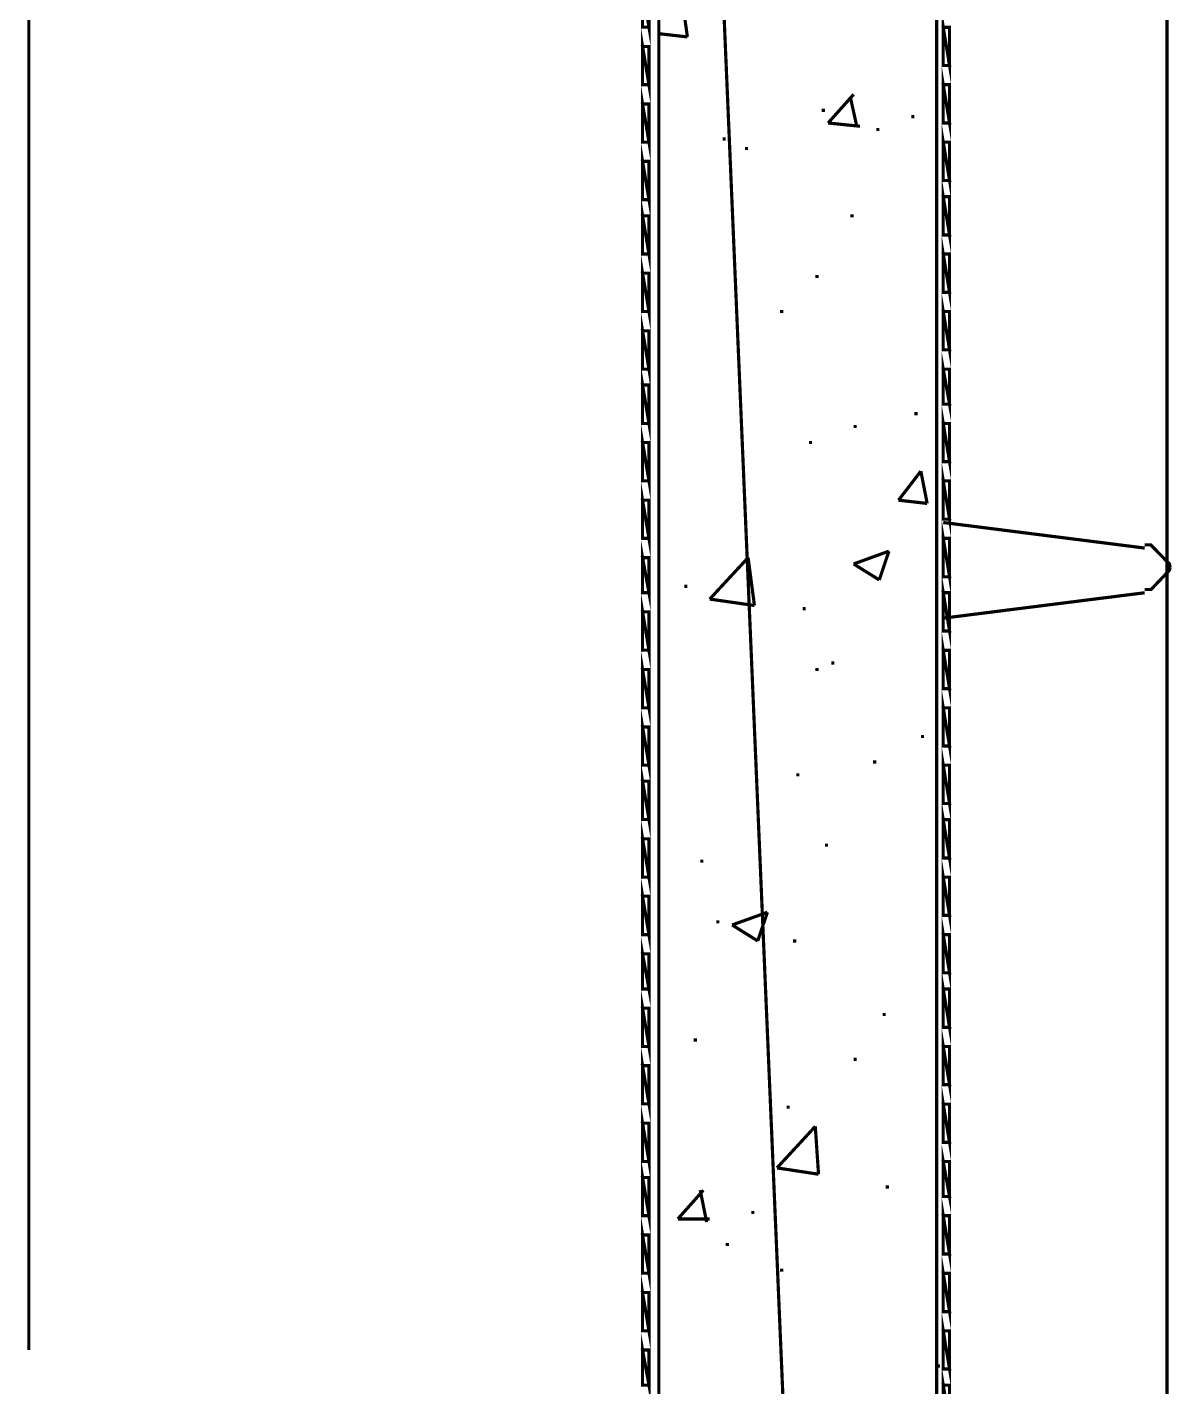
# Model space of a CAD drawing. Header units: metres. Extents: x -593 to 248, y 430 to 1024.
# Drawn here: x -518.93 to -503.75, y 916.09 to 934.13 of the extents above; entities that cross this region are included whole.
import ezdxf

# ---------------------------------------------------------------- set-up
doc = ezdxf.new("R2010")
doc.units = ezdxf.units.M
doc.header["$MEASUREMENT"] = 0
for name, color, linetype in [('C00-00-00-BLACK', 7, 'Continuous'), ('C00-7E-FF', 150, 'Continuous'), ('C00-FF-00', 3, 'Continuous'), ('C93-95-97', 253, 'Continuous'), ('CFF-00-00', 1, 'Continuous')]:
    doc.layers.add(name, color=color, linetype=linetype)

msp = doc.modelspace()

# ---------------------------------------------------------------- linework, layer by layer
at = {"layer": 'C00-00-00-BLACK', "const_width": 0.0423}
for points in [[(-506.871, 868.083), (-506.871, 967.316)], [(-510.558, 958.754), (-510.558, 868.083), (-506.871, 868.083)], [(-510.178, 933.996), (-510.262, 934.591)], [(-510.558, 934.039), (-510.178, 933.996)], [(-508.312, 932.854), (-507.973, 933.234)], [(-507.932, 932.811), (-508.016, 933.193)], [(-508.396, 933.023), (-508.355, 933.023)], [(-507.208, 932.938), (-507.167, 932.938)], [(-508.312, 932.854), (-507.889, 932.811)], [(-507.674, 932.768), (-507.633, 932.768)], [(-509.712, 932.642), (-509.669, 932.642)], [(-509.416, 932.515), (-509.373, 932.515)], [(-508.016, 931.623), (-507.973, 931.623)], [(-508.482, 930.818), (-508.439, 930.818)], [(-508.948, 930.354), (-508.905, 930.354)], [(-507.167, 928.997), (-507.125, 928.997)], [(-507.973, 928.827), (-507.932, 928.827)], [(-508.566, 928.615), (-508.524, 928.615)], [(-507.378, 927.85), (-507.082, 928.235)], [(-506.998, 927.807), (-507.082, 928.235)], [(-507.378, 927.85), (-506.998, 927.807)], [(-506.785, 927.554), (-504.113, 927.215)], [(-507.973, 927.004), (-507.505, 927.174)], [(-507.633, 926.792), (-507.505, 927.174)], [(-503.775, 926.961), (-503.785, 927.004), (-504.032, 927.257), (-504.113, 927.257)], [(-509.882, 926.538), (-509.373, 927.088)], [(-509.289, 926.453), (-509.373, 927.088)], [(-507.973, 927.004), (-507.633, 926.792)], [(-504.113, 926.665), (-504.029, 926.665), (-503.785, 926.92), (-503.775, 926.961)], [(-510.219, 926.707), (-510.178, 926.707)], [(-506.785, 926.285), (-504.113, 926.622)], [(-509.882, 926.538), (-509.289, 926.453)], [(-508.651, 926.412), (-508.609, 926.412)], [(-508.27, 925.689), (-508.228, 925.689)], [(-508.482, 925.604), (-508.439, 925.604)], [(-507.082, 924.715), (-507.04, 924.715)], [(-508.735, 924.207), (-508.694, 924.207)], [(-507.717, 924.376), (-507.674, 924.376)], [(-508.355, 923.274), (-508.312, 923.274)], [(-510.008, 923.062), (-509.966, 923.062)], [(-509.796, 922.256), (-509.754, 922.256)], [(-509.585, 922.215), (-509.117, 922.383)], [(-509.246, 922.003), (-509.117, 922.383)], [(-509.585, 922.215), (-509.246, 922.003)], [(-508.778, 922.003), (-508.735, 922.003)], [(-507.59, 921.027), (-507.547, 921.027)], [(-510.093, 920.688), (-510.05, 920.688)], [(-507.973, 920.433), (-507.932, 920.433)], [(-508.862, 919.797), (-508.821, 919.797)], [(-508.99, 918.992), (-508.482, 919.542)], [(-508.439, 918.908), (-508.482, 919.542)], [(-508.99, 918.992), (-508.439, 918.908)], [(-510.305, 918.315), (-509.966, 918.696)], [(-509.923, 918.273), (-510.008, 918.696)], [(-507.547, 918.739), (-507.505, 918.739)], [(-510.305, 918.315), (-509.882, 918.315)], [(-510.262, 918.315), (-510.219, 918.315)], [(-509.331, 918.4), (-509.289, 918.4)], [(-509.669, 917.976), (-509.627, 917.976)], [(-508.948, 917.635), (-508.905, 917.635)], [(-506.871, 916.364), (-506.828, 916.364)]]:
    msp.add_lwpolyline(points, dxfattribs=at)
at = {"layer": 'C00-7E-FF', "const_width": 0.0423}
msp.add_lwpolyline([(-518.914, 957.82), (-518.914, 916.576)], dxfattribs=at)
at = {"layer": 'C00-FF-00', "const_width": 0.0423}
for points in [[(-510.773, 934.634), (-510.688, 934.126), (-510.773, 934.126), (-510.773, 934.634)], [(-510.688, 934.634), (-510.773, 934.634), (-510.688, 934.126), (-510.688, 934.634)], [(-506.785, 934.124), (-506.701, 933.616), (-506.785, 933.616), (-506.785, 934.124)], [(-510.773, 933.869), (-510.688, 933.362), (-510.773, 933.362), (-510.773, 933.869)], [(-506.701, 934.124), (-506.785, 934.124), (-506.701, 933.616), (-506.701, 934.124)], [(-510.688, 933.869), (-510.773, 933.869), (-510.688, 933.362), (-510.688, 933.869)], [(-506.785, 933.362), (-506.701, 932.854), (-506.785, 932.854), (-506.785, 933.362)], [(-510.773, 933.107), (-510.688, 932.6), (-510.773, 932.6), (-510.773, 933.107)], [(-506.701, 933.362), (-506.785, 933.362), (-506.701, 932.854), (-506.701, 933.362)], [(-510.688, 933.107), (-510.773, 933.107), (-510.688, 932.6), (-510.688, 933.107)], [(-506.785, 932.6), (-506.701, 932.092), (-506.785, 932.092), (-506.785, 932.6)], [(-510.773, 932.345), (-510.688, 931.838), (-510.773, 931.838), (-510.773, 932.345)], [(-506.701, 932.6), (-506.785, 932.6), (-506.701, 932.092), (-506.701, 932.6)], [(-510.688, 932.345), (-510.773, 932.345), (-510.688, 931.838), (-510.688, 932.345)], [(-506.785, 931.877), (-506.701, 931.369), (-506.785, 931.369), (-506.785, 931.877)], [(-510.773, 931.623), (-510.688, 931.115), (-510.773, 931.115), (-510.773, 931.623)], [(-506.701, 931.877), (-506.785, 931.877), (-506.701, 931.369), (-506.701, 931.877)], [(-510.688, 931.623), (-510.773, 931.623), (-510.688, 931.115), (-510.688, 931.623)], [(-506.785, 931.115), (-506.701, 930.607), (-506.785, 930.607), (-506.785, 931.115)], [(-510.773, 930.861), (-510.688, 930.354), (-510.773, 930.354), (-510.773, 930.861)], [(-506.701, 931.115), (-506.785, 931.115), (-506.701, 930.607), (-506.701, 931.115)], [(-510.688, 930.861), (-510.773, 930.861), (-510.688, 930.354), (-510.688, 930.861)], [(-506.785, 930.354), (-506.701, 929.845), (-506.785, 929.845), (-506.785, 930.354)], [(-506.701, 930.354), (-506.785, 930.354), (-506.701, 929.845), (-506.701, 930.354)], [(-510.773, 930.096), (-510.688, 929.589), (-510.773, 929.589), (-510.773, 930.096)], [(-510.688, 930.096), (-510.773, 930.096), (-510.688, 929.589), (-510.688, 930.096)], [(-506.785, 929.589), (-506.701, 929.123), (-506.785, 929.123), (-506.785, 929.589)], [(-510.773, 929.377), (-510.688, 928.868), (-510.773, 928.868), (-510.773, 929.377)], [(-506.701, 929.589), (-506.785, 929.589), (-506.701, 929.123), (-506.701, 929.589)], [(-510.688, 929.377), (-510.773, 929.377), (-510.688, 928.868), (-510.688, 929.377)], [(-506.785, 928.868), (-506.701, 928.361), (-506.785, 928.361), (-506.785, 928.868)], [(-510.773, 928.615), (-510.688, 928.106), (-510.773, 928.106), (-510.773, 928.615)], [(-506.701, 928.868), (-506.785, 928.868), (-506.701, 928.361), (-506.701, 928.868)], [(-510.688, 928.615), (-510.773, 928.615), (-510.688, 928.106), (-510.688, 928.615)], [(-506.785, 928.106), (-506.701, 927.599), (-506.785, 927.599), (-506.785, 928.106)], [(-510.773, 927.85), (-510.688, 927.343), (-510.773, 927.343), (-510.773, 927.85)], [(-506.701, 928.106), (-506.785, 928.106), (-506.701, 927.599), (-506.701, 928.106)], [(-510.688, 927.85), (-510.773, 927.85), (-510.688, 927.343), (-510.688, 927.85)], [(-506.785, 927.343), (-506.701, 926.834), (-506.785, 926.834), (-506.785, 927.343)], [(-510.773, 927.088), (-510.688, 926.622), (-510.773, 926.622), (-510.773, 927.088)], [(-506.701, 927.343), (-506.785, 927.343), (-506.701, 926.834), (-506.701, 927.343)], [(-510.688, 927.088), (-510.773, 927.088), (-510.688, 926.622), (-510.688, 927.088)], [(-506.785, 926.622), (-506.701, 926.115), (-506.785, 926.115), (-506.785, 926.622)], [(-510.773, 926.369), (-510.688, 925.86), (-510.773, 925.86), (-510.773, 926.369)], [(-506.701, 926.622), (-506.785, 926.622), (-506.701, 926.115), (-506.701, 926.622)], [(-510.688, 926.369), (-510.773, 926.369), (-510.688, 925.86), (-510.688, 926.369)], [(-506.785, 925.857), (-506.701, 925.35), (-506.785, 925.35), (-506.785, 925.857)], [(-510.773, 925.604), (-510.688, 925.095), (-510.773, 925.095), (-510.773, 925.604)], [(-506.701, 925.857), (-506.785, 925.857), (-506.701, 925.35), (-506.701, 925.857)], [(-510.688, 925.604), (-510.773, 925.604), (-510.688, 925.095), (-510.688, 925.604)], [(-506.785, 925.095), (-506.701, 924.588), (-506.785, 924.588), (-506.785, 925.095)], [(-510.773, 924.842), (-510.688, 924.335), (-510.773, 924.335), (-510.773, 924.842)], [(-506.701, 925.095), (-506.785, 925.095), (-506.701, 924.588), (-506.701, 925.095)], [(-510.688, 924.842), (-510.773, 924.842), (-510.688, 924.335), (-510.688, 924.842)], [(-506.785, 924.335), (-506.701, 923.826), (-506.785, 923.826), (-506.785, 924.335)], [(-510.773, 924.122), (-510.688, 923.614), (-510.773, 923.614), (-510.773, 924.122)], [(-506.701, 924.335), (-506.785, 924.335), (-506.701, 923.826), (-506.701, 924.335)], [(-510.688, 924.122), (-510.773, 924.122), (-510.688, 923.614), (-510.688, 924.122)], [(-506.785, 923.611), (-506.701, 923.104), (-506.785, 923.104), (-506.785, 923.611)], [(-510.773, 923.358), (-510.688, 922.849), (-510.773, 922.849), (-510.773, 923.358)], [(-506.701, 923.611), (-506.785, 923.611), (-506.701, 923.104), (-506.701, 923.611)], [(-510.688, 923.358), (-510.773, 923.358), (-510.688, 922.849), (-510.688, 923.358)], [(-506.785, 922.849), (-506.701, 922.342), (-506.785, 922.342), (-506.785, 922.849)], [(-510.773, 922.596), (-510.688, 922.087), (-510.773, 922.087), (-510.773, 922.596)], [(-506.701, 922.849), (-506.785, 922.849), (-506.701, 922.342), (-506.701, 922.849)], [(-510.688, 922.596), (-510.773, 922.596), (-510.688, 922.087), (-510.688, 922.596)], [(-506.785, 922.087), (-506.701, 921.58), (-506.785, 921.58), (-506.785, 922.087)], [(-510.773, 921.831), (-510.688, 921.365), (-510.773, 921.365), (-510.773, 921.831)], [(-506.701, 922.087), (-506.785, 922.087), (-506.701, 921.58), (-506.701, 922.087)], [(-510.688, 921.831), (-510.773, 921.831), (-510.688, 921.365), (-510.688, 921.831)], [(-506.785, 921.365), (-506.701, 920.858), (-506.785, 920.858), (-506.785, 921.365)], [(-510.773, 921.111), (-510.688, 920.603), (-510.773, 920.603), (-510.773, 921.111)], [(-506.701, 921.365), (-506.785, 921.365), (-506.701, 920.858), (-506.701, 921.365)], [(-510.688, 921.111), (-510.773, 921.111), (-510.688, 920.603), (-510.688, 921.111)], [(-506.785, 920.603), (-506.701, 920.096), (-506.785, 920.096), (-506.785, 920.603)], [(-506.701, 920.603), (-506.785, 920.603), (-506.701, 920.096), (-506.701, 920.603)], [(-510.773, 920.349), (-510.688, 919.841), (-510.773, 919.841), (-510.773, 920.349)], [(-510.688, 920.349), (-510.773, 920.349), (-510.688, 919.841), (-510.688, 920.349)], [(-506.785, 919.838), (-506.701, 919.331), (-506.785, 919.331), (-506.785, 919.838)], [(-510.773, 919.585), (-510.688, 919.076), (-510.773, 919.076), (-510.773, 919.585)], [(-506.701, 919.838), (-506.785, 919.838), (-506.701, 919.331), (-506.701, 919.838)], [(-510.688, 919.585), (-510.773, 919.585), (-510.688, 919.076), (-510.688, 919.585)], [(-506.785, 919.076), (-506.701, 918.612), (-506.785, 918.612), (-506.785, 919.076)], [(-510.773, 918.865), (-510.688, 918.357), (-510.773, 918.357), (-510.773, 918.865)], [(-506.701, 919.076), (-506.785, 919.076), (-506.701, 918.612), (-506.701, 919.076)], [(-510.688, 918.865), (-510.773, 918.865), (-510.688, 918.357), (-510.688, 918.865)], [(-506.785, 918.357), (-506.701, 917.85), (-506.785, 917.85), (-506.785, 918.357)], [(-510.773, 918.103), (-510.688, 917.595), (-510.773, 917.595), (-510.773, 918.103)], [(-506.701, 918.357), (-506.785, 918.357), (-506.701, 917.85), (-506.701, 918.357)], [(-510.688, 918.103), (-510.773, 918.103), (-510.688, 917.595), (-510.688, 918.103)], [(-506.785, 917.592), (-506.701, 917.085), (-506.785, 917.085), (-506.785, 917.592)], [(-510.773, 917.338), (-510.688, 916.83), (-510.773, 916.83), (-510.773, 917.338)], [(-506.701, 917.592), (-506.785, 917.592), (-506.701, 917.085), (-506.701, 917.592)], [(-510.688, 917.338), (-510.773, 917.338), (-510.688, 916.83), (-510.688, 917.338)], [(-506.785, 916.83), (-506.701, 916.323), (-506.785, 916.323), (-506.785, 916.83)], [(-506.701, 916.83), (-506.785, 916.83), (-506.701, 916.323), (-506.701, 916.83)], [(-510.773, 916.576), (-510.688, 916.11), (-510.773, 916.11), (-510.773, 916.576)], [(-510.688, 916.576), (-510.773, 916.576), (-510.688, 916.11), (-510.688, 916.576)], [(-506.785, 916.11), (-506.701, 915.603), (-506.785, 915.603), (-506.785, 916.11)], [(-506.701, 916.11), (-506.785, 916.11), (-506.701, 915.603), (-506.701, 916.11)]]:
    msp.add_lwpolyline(points, close=True, dxfattribs=at)
at = {"layer": 'C00-FF-00'}
for points in [[(-506.701, 934.124), (-506.785, 934.124), (-506.701, 933.616), (-506.701, 934.124)], [(-506.785, 934.124), (-506.701, 933.616), (-506.785, 933.616), (-506.785, 934.124)], [(-510.688, 933.869), (-510.773, 933.869), (-510.688, 933.362), (-510.688, 933.869)], [(-510.773, 933.869), (-510.688, 933.362), (-510.773, 933.362), (-510.773, 933.869)], [(-506.701, 933.362), (-506.785, 933.362), (-506.701, 932.854), (-506.701, 933.362)], [(-506.785, 933.362), (-506.701, 932.854), (-506.785, 932.854), (-506.785, 933.362)], [(-510.688, 933.107), (-510.773, 933.107), (-510.688, 932.6), (-510.688, 933.107)], [(-510.773, 933.107), (-510.688, 932.6), (-510.773, 932.6), (-510.773, 933.107)], [(-506.701, 932.6), (-506.785, 932.6), (-506.701, 932.092), (-506.701, 932.6)], [(-506.785, 932.6), (-506.701, 932.092), (-506.785, 932.092), (-506.785, 932.6)], [(-510.688, 932.345), (-510.773, 932.345), (-510.688, 931.838), (-510.688, 932.345)], [(-510.773, 932.345), (-510.688, 931.838), (-510.773, 931.838), (-510.773, 932.345)], [(-506.701, 931.877), (-506.785, 931.877), (-506.701, 931.369), (-506.701, 931.877)], [(-506.785, 931.877), (-506.701, 931.369), (-506.785, 931.369), (-506.785, 931.877)], [(-510.688, 931.623), (-510.773, 931.623), (-510.688, 931.115), (-510.688, 931.623)], [(-510.773, 931.623), (-510.688, 931.115), (-510.773, 931.115), (-510.773, 931.623)], [(-506.701, 931.115), (-506.785, 931.115), (-506.701, 930.607), (-506.701, 931.115)], [(-506.785, 931.115), (-506.701, 930.607), (-506.785, 930.607), (-506.785, 931.115)], [(-510.688, 930.861), (-510.773, 930.861), (-510.688, 930.354), (-510.688, 930.861)], [(-510.773, 930.861), (-510.688, 930.354), (-510.773, 930.354), (-510.773, 930.861)], [(-506.701, 930.354), (-506.785, 930.354), (-506.701, 929.845), (-506.701, 930.354)], [(-506.785, 930.354), (-506.701, 929.845), (-506.785, 929.845), (-506.785, 930.354)], [(-510.688, 930.096), (-510.773, 930.096), (-510.688, 929.589), (-510.688, 930.096)], [(-510.773, 930.096), (-510.688, 929.589), (-510.773, 929.589), (-510.773, 930.096)], [(-506.701, 929.589), (-506.785, 929.589), (-506.701, 929.123), (-506.701, 929.589)], [(-506.785, 929.589), (-506.701, 929.123), (-506.785, 929.123), (-506.785, 929.589)], [(-510.688, 929.377), (-510.773, 929.377), (-510.688, 928.868), (-510.688, 929.377)], [(-510.773, 929.377), (-510.688, 928.868), (-510.773, 928.868), (-510.773, 929.377)], [(-506.701, 928.868), (-506.785, 928.868), (-506.701, 928.361), (-506.701, 928.868)], [(-506.785, 928.868), (-506.701, 928.361), (-506.785, 928.361), (-506.785, 928.868)], [(-510.688, 928.615), (-510.773, 928.615), (-510.688, 928.106), (-510.688, 928.615)], [(-510.773, 928.615), (-510.688, 928.106), (-510.773, 928.106), (-510.773, 928.615)], [(-506.701, 928.106), (-506.785, 928.106), (-506.701, 927.599), (-506.701, 928.106)], [(-506.785, 928.106), (-506.701, 927.599), (-506.785, 927.599), (-506.785, 928.106)], [(-510.688, 927.85), (-510.773, 927.85), (-510.688, 927.343), (-510.688, 927.85)], [(-510.773, 927.85), (-510.688, 927.343), (-510.773, 927.343), (-510.773, 927.85)], [(-506.701, 927.343), (-506.785, 927.343), (-506.701, 926.834), (-506.701, 927.343)], [(-506.785, 927.343), (-506.701, 926.834), (-506.785, 926.834), (-506.785, 927.343)], [(-510.688, 927.088), (-510.773, 927.088), (-510.688, 926.622), (-510.688, 927.088)], [(-510.773, 927.088), (-510.688, 926.622), (-510.773, 926.622), (-510.773, 927.088)], [(-506.701, 926.622), (-506.785, 926.622), (-506.701, 926.115), (-506.701, 926.622)], [(-506.785, 926.622), (-506.701, 926.115), (-506.785, 926.115), (-506.785, 926.622)], [(-510.688, 926.369), (-510.773, 926.369), (-510.688, 925.86), (-510.688, 926.369)], [(-510.773, 926.369), (-510.688, 925.86), (-510.773, 925.86), (-510.773, 926.369)], [(-506.701, 925.857), (-506.785, 925.857), (-506.701, 925.35), (-506.701, 925.857)], [(-506.785, 925.857), (-506.701, 925.35), (-506.785, 925.35), (-506.785, 925.857)], [(-510.688, 925.604), (-510.773, 925.604), (-510.688, 925.095), (-510.688, 925.604)], [(-510.773, 925.604), (-510.688, 925.095), (-510.773, 925.095), (-510.773, 925.604)], [(-506.701, 925.095), (-506.785, 925.095), (-506.701, 924.588), (-506.701, 925.095)], [(-506.785, 925.095), (-506.701, 924.588), (-506.785, 924.588), (-506.785, 925.095)], [(-510.688, 924.842), (-510.773, 924.842), (-510.688, 924.335), (-510.688, 924.842)], [(-510.773, 924.842), (-510.688, 924.335), (-510.773, 924.335), (-510.773, 924.842)], [(-506.701, 924.335), (-506.785, 924.335), (-506.701, 923.826), (-506.701, 924.335)], [(-506.785, 924.335), (-506.701, 923.826), (-506.785, 923.826), (-506.785, 924.335)], [(-510.688, 924.122), (-510.773, 924.122), (-510.688, 923.614), (-510.688, 924.122)], [(-510.773, 924.122), (-510.688, 923.614), (-510.773, 923.614), (-510.773, 924.122)], [(-506.701, 923.611), (-506.785, 923.611), (-506.701, 923.104), (-506.701, 923.611)], [(-506.785, 923.611), (-506.701, 923.104), (-506.785, 923.104), (-506.785, 923.611)], [(-510.688, 923.358), (-510.773, 923.358), (-510.688, 922.849), (-510.688, 923.358)], [(-510.773, 923.358), (-510.688, 922.849), (-510.773, 922.849), (-510.773, 923.358)], [(-506.701, 922.849), (-506.785, 922.849), (-506.701, 922.342), (-506.701, 922.849)], [(-506.785, 922.849), (-506.701, 922.342), (-506.785, 922.342), (-506.785, 922.849)], [(-510.688, 922.596), (-510.773, 922.596), (-510.688, 922.087), (-510.688, 922.596)], [(-510.773, 922.596), (-510.688, 922.087), (-510.773, 922.087), (-510.773, 922.596)], [(-506.701, 922.087), (-506.785, 922.087), (-506.701, 921.58), (-506.701, 922.087)], [(-506.785, 922.087), (-506.701, 921.58), (-506.785, 921.58), (-506.785, 922.087)], [(-510.688, 921.831), (-510.773, 921.831), (-510.688, 921.365), (-510.688, 921.831)], [(-510.773, 921.831), (-510.688, 921.365), (-510.773, 921.365), (-510.773, 921.831)], [(-506.701, 921.365), (-506.785, 921.365), (-506.701, 920.858), (-506.701, 921.365)], [(-506.785, 921.365), (-506.701, 920.858), (-506.785, 920.858), (-506.785, 921.365)], [(-510.688, 921.111), (-510.773, 921.111), (-510.688, 920.603), (-510.688, 921.111)], [(-510.773, 921.111), (-510.688, 920.603), (-510.773, 920.603), (-510.773, 921.111)], [(-506.701, 920.603), (-506.785, 920.603), (-506.701, 920.096), (-506.701, 920.603)], [(-506.785, 920.603), (-506.701, 920.096), (-506.785, 920.096), (-506.785, 920.603)], [(-510.688, 920.349), (-510.773, 920.349), (-510.688, 919.841), (-510.688, 920.349)], [(-510.773, 920.349), (-510.688, 919.841), (-510.773, 919.841), (-510.773, 920.349)], [(-506.701, 919.838), (-506.785, 919.838), (-506.701, 919.331), (-506.701, 919.838)], [(-506.785, 919.838), (-506.701, 919.331), (-506.785, 919.331), (-506.785, 919.838)], [(-510.688, 919.585), (-510.773, 919.585), (-510.688, 919.076), (-510.688, 919.585)], [(-510.773, 919.585), (-510.688, 919.076), (-510.773, 919.076), (-510.773, 919.585)], [(-506.701, 919.076), (-506.785, 919.076), (-506.701, 918.612), (-506.701, 919.076)], [(-506.785, 919.076), (-506.701, 918.612), (-506.785, 918.612), (-506.785, 919.076)], [(-510.688, 918.865), (-510.773, 918.865), (-510.688, 918.357), (-510.688, 918.865)], [(-510.773, 918.865), (-510.688, 918.357), (-510.773, 918.357), (-510.773, 918.865)], [(-506.701, 918.357), (-506.785, 918.357), (-506.701, 917.85), (-506.701, 918.357)], [(-506.785, 918.357), (-506.701, 917.85), (-506.785, 917.85), (-506.785, 918.357)], [(-510.688, 918.103), (-510.773, 918.103), (-510.688, 917.595), (-510.688, 918.103)], [(-510.773, 918.103), (-510.688, 917.595), (-510.773, 917.595), (-510.773, 918.103)], [(-506.701, 917.592), (-506.785, 917.592), (-506.701, 917.085), (-506.701, 917.592)], [(-506.785, 917.592), (-506.701, 917.085), (-506.785, 917.085), (-506.785, 917.592)], [(-510.688, 917.338), (-510.773, 917.338), (-510.688, 916.83), (-510.688, 917.338)], [(-510.773, 917.338), (-510.688, 916.83), (-510.773, 916.83), (-510.773, 917.338)], [(-506.701, 916.83), (-506.785, 916.83), (-506.701, 916.323), (-506.701, 916.83)], [(-506.785, 916.83), (-506.701, 916.323), (-506.785, 916.323), (-506.785, 916.83)], [(-510.688, 916.576), (-510.773, 916.576), (-510.688, 916.11), (-510.688, 916.576)], [(-510.773, 916.576), (-510.688, 916.11), (-510.773, 916.11), (-510.773, 916.576)], [(-506.701, 916.11), (-506.785, 916.11), (-506.701, 915.603), (-506.701, 916.11)], [(-506.785, 916.11), (-506.701, 915.603), (-506.785, 915.603), (-506.785, 916.11)]]:
    msp.add_lwpolyline(points, close=True, dxfattribs=at)
at = {"layer": 'C93-95-97', "const_width": 0.0423}
for points in [[(-510.558, 954.599), (-506.871, 868.083), (-510.558, 868.083), (-510.558, 954.599)], [(-506.871, 954.599), (-510.558, 954.599), (-506.871, 868.083), (-506.871, 954.599)]]:
    msp.add_lwpolyline(points, close=True, dxfattribs=at)
at = {"layer": 'C93-95-97'}
for points in [[(-506.871, 954.599), (-510.558, 954.599), (-506.871, 868.083), (-506.871, 954.599)], [(-510.558, 954.599), (-506.871, 868.083), (-510.558, 868.083), (-510.558, 954.599)]]:
    msp.add_lwpolyline(points, close=True, dxfattribs=at)
at = {"layer": 'CFF-00-00', "const_width": 0.0423}
msp.add_lwpolyline([(-503.817, 958.073), (-503.817, 953.031), (-503.817, 903.646)], dxfattribs=at)

doc.saveas('drawing.dxf')
